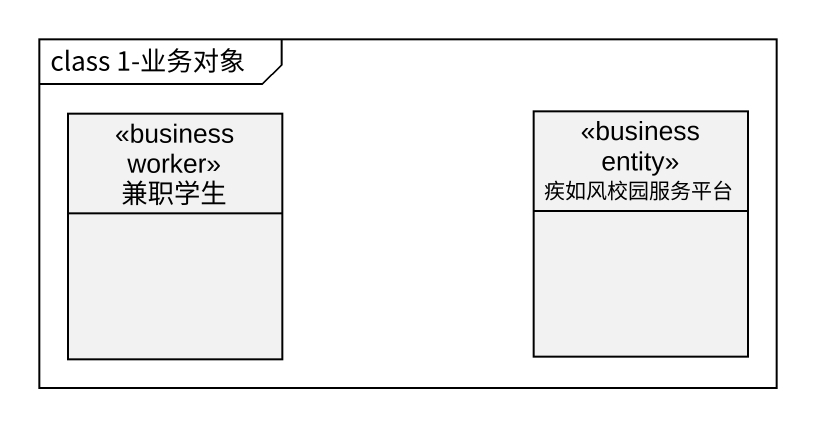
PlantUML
@startuml
mainframe class 1-业务对象
hide circle
hide empty members
class 兼职学生 <<business worker>>
class 疾如风校园服务平台 <<business entity>>
@enduml
